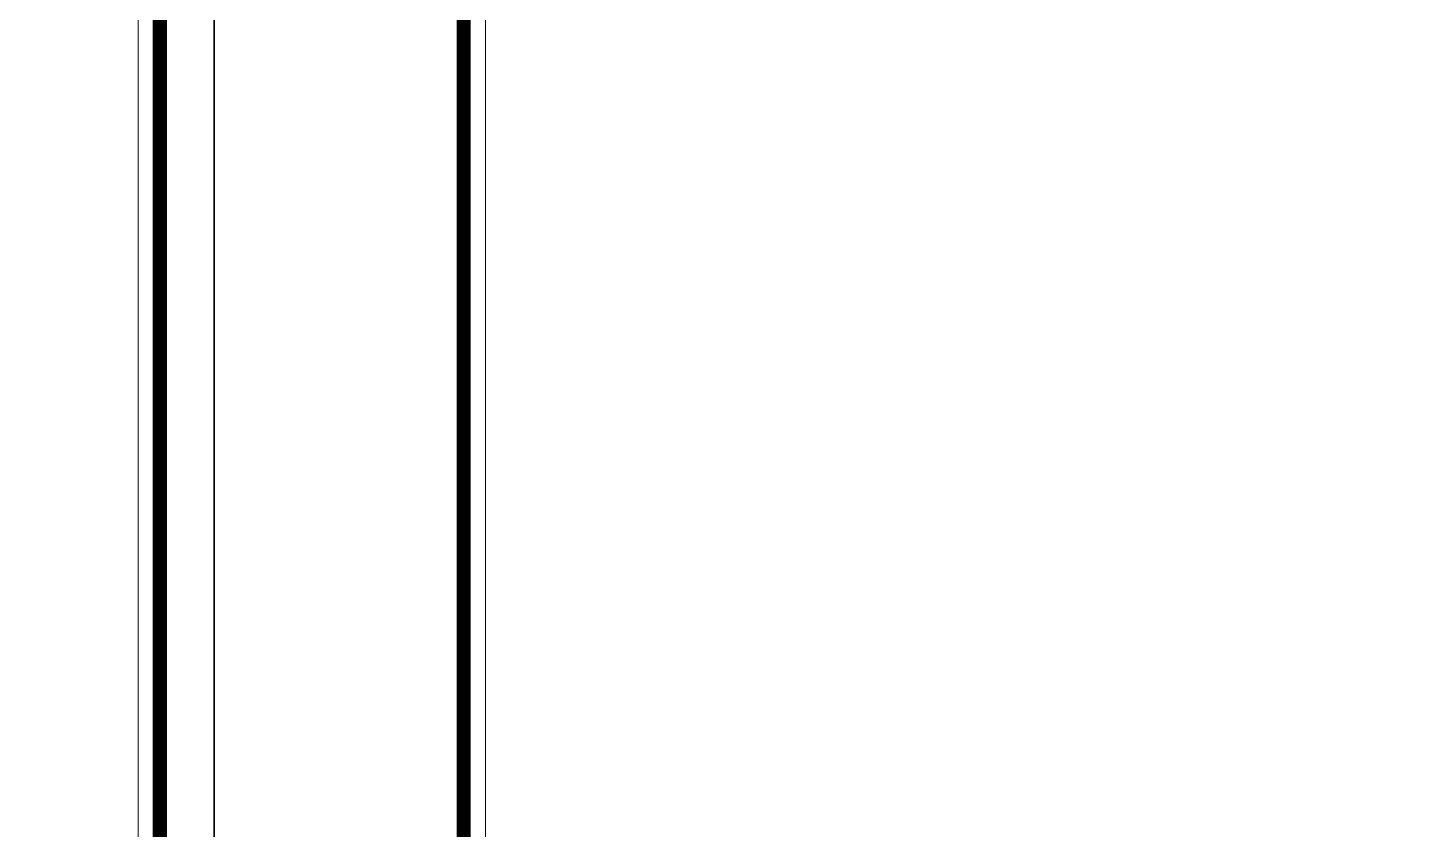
# Model space of a CAD drawing. Header units: inches. Extents: x 315041 to 662841, y -45540 to -35018.
# Drawn here: x 330803.6 to 330952.8, y -35280 to -35193.4 of the extents above; entities that cross this region are included whole.
import ezdxf

# ---------------------------------------------------------------- set-up
doc = ezdxf.new("R2010")
doc.units = ezdxf.units.IN
doc.header["$MEASUREMENT"] = 0
for name, color, linetype in [('7', 7, 'Continuous'), ('8', 8, 'Continuous'), ('KHUNG BV', 7, 'Continuous'), ('NET IN', 3, 'Continuous')]:
    doc.layers.add(name, color=color, linetype=linetype)

# ---------------------------------------------------------------- blocks, each defined once
blk = doc.blocks.new('fsdfsdf')
at = {"layer": '7', "lineweight": 20, "ltscale": 100}
blk.add_lwpolyline([(29.3, 411.8), (598.95, 411.8), (598.95, 8.2), (29.3, 8.2)], close=True, dxfattribs=at)
at = {"layer": 'Defpoints', "color": 0}
blk.add_lwpolyline([(0, 420), (607.15, 420), (607.15, 0), (0, 0)], close=True, dxfattribs=at)
at = {"layer": 'KHUNG BV', "color": 247, "const_width": 1.54}
blk.add_lwpolyline([(26.95, 414.14), (601.3, 414.14), (601.3, 5.86), (26.95, 5.86)], close=True, dxfattribs=at)

msp = doc.modelspace()

# ---------------------------------------------------------------- linework, layer by layer
at = {"layer": '7', "lineweight": 20, "ltscale": 100}
msp.add_lwpolyline([(330853.0478, -35111.5382), (331422.7042, -35111.5382), (331422.7042, -35515.1327), (330853.0478, -35515.1327)], close=True, dxfattribs=at)
at = {"layer": '8', "lineweight": 20, "ltscale": 100}
msp.add_lwpolyline([(330853.0478, -35183.1787), (331422.7042, -35183.1787), (331422.7042, -35499.2148), (330853.0478, -35499.2148)], close=True, dxfattribs=at)
at = {"layer": 'Defpoints', "color": 0}
msp.add_lwpolyline([(330823.7521, -35103.3355), (331430.907, -35103.3355), (331430.907, -35523.3355), (330823.7521, -35523.3355)], close=True, dxfattribs=at)
at = {"layer": 'KHUNG BV', "color": 247, "const_width": 1.5385}
msp.add_lwpolyline([(330850.7042, -35109.1946), (331425.0479, -35109.1946), (331425.0479, -35517.4763), (330850.7042, -35517.4763)], close=True, dxfattribs=at)
at = {"layer": 'NET IN'}
for points in [[(330216.5973, -35103.3355), (330823.7521, -35103.3355), (330823.7521, -35523.3355), (330216.5973, -35523.3355)], [(330823.7521, -35103.3355), (331430.907, -35103.3355), (331430.907, -35523.3355), (330823.7521, -35523.3355)]]:
    msp.add_lwpolyline(points, close=True, dxfattribs=at)

# ---------------------------------------------------------------- block references
msp.add_blockref('fsdfsdf', (330216.5973, -35523.3355))

doc.saveas('drawing.dxf')
